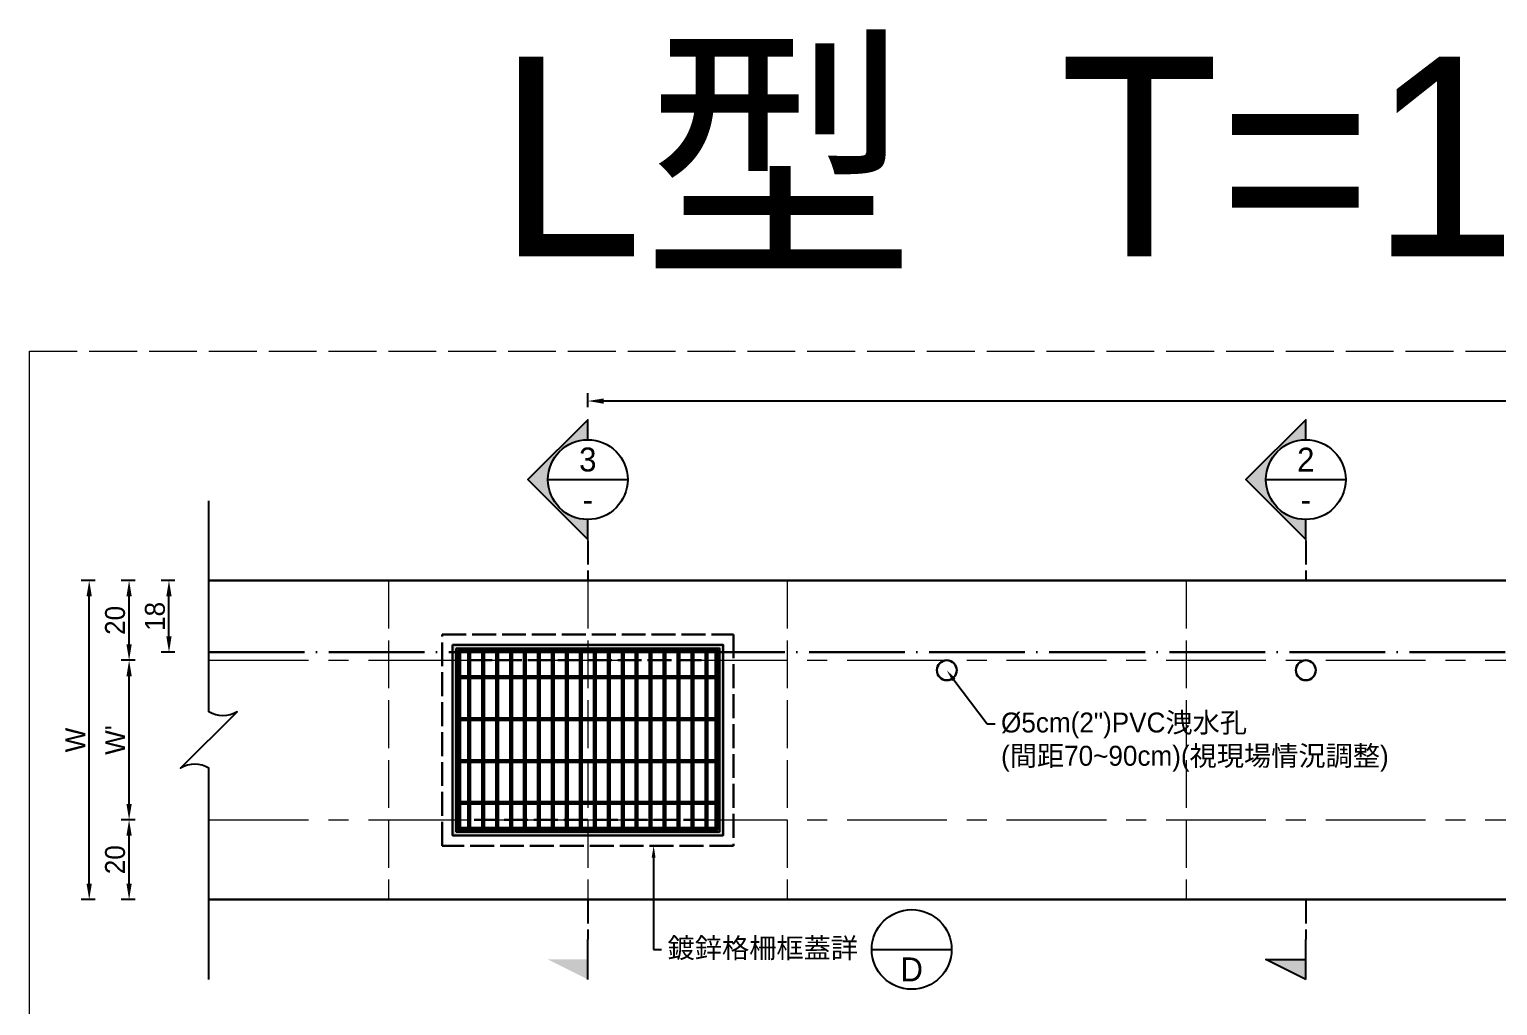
# Model space of a CAD drawing. Extents: x -2931 to 4779, y -2120 to 304.
# Drawn here: x -970.9 to -602.8, y -307.6 to -62.8 of the extents above; entities that cross this region are included whole.
import ezdxf
from ezdxf import colors
from ezdxf.entities.mleader import LeaderData, LeaderLine
from ezdxf.math import Vec2, Vec3

# ---------------------------------------------------------------- set-up
doc = ezdxf.new("R2010")
doc.units = 0
doc.header["$MEASUREMENT"] = 0
for name, pattern in [('ACAD_ISO02W100', [15, 12, -3]), ('ACAD_ISO04W100', [30, 24, -3, 0, -3]), ('CENTERX2', [4, 2.5, -0.5, 0.5, -0.5])]:
    doc.linetypes.add(name, pattern=pattern)
doc.layers.add('一、4.基本-隱藏', color=9, linetype='ACAD_ISO02W100', lineweight=20, plot=False)
doc.layers.add('三、3.文字-註解文字', color=2, linetype='Continuous')
for name, color, linetype, lineweight in [('二、1.繪圖-既有設施', 8, 'Continuous', 20), ('二、2.繪圖-施作項目', 181, 'Continuous', 30), ('二、6.繪圖-其他施作項目', 35, 'Continuous', 30)]:
    doc.layers.add(name, color=color, linetype=linetype, lineweight=lineweight)
doc.styles.add('註解文字', font='MS PGothic.ttf', dxfattribs={"height": 5})
doc.styles.add('註解文字(詳圖)', font='MS PGothic.ttf', dxfattribs={"height": 6})
doc.dimstyles.new('註解文字', dxfattribs={"dimtxt": 5, "dimasz": 4, "dimexe": 2, "dimexo": 2.5, "dimgap": 1, "dimtad": 2, "dimzin": 0, "dimdsep": 46, "dimtxsty": '註解文字', "dimcen": 0.1, "dimclrd": 256, "dimclre": 256, "dimclrt": 256, "dimadec": 0, "dimazin": 0, "dimtfac": 1, "dimtofl": 0, "dimtmove": 0, "dimatfit": 3, "dimfxl": 1.5, "dimfxlon": 1, "dimtolj": 1, "dimtzin": 0, "dimlwd": -1, "dimlwe": -1, "dimarcsym": 1})
pattern_1 = [(45, (-2036.2158, -37.31), (-2.65165, 2.65165), []), (45, (-2035.332, -37.31), (-2.65165, 2.65165), []), (45, (-2034.448, -37.31), (-2.65165, 2.65165), []), (45, (-2033.564, -37.31), (-2.65165, 2.65165), [])]

# ---------------------------------------------------------------- blocks, each defined once
blk = doc.blocks.new('*D119')
at = {"layer": 'Defpoints', "color": 0, "transparency": 16777216}
for p in [(-935.85, -200.96), (-925.85, -200.96), (-925.85, -218.96)]:
    blk.add_point(p, dxfattribs=at)
at = {"layer": '三、3.文字-註解文字', "transparency": 16777216}
for p, q in [((-934.35, -200.96), (-937.85, -200.96)), ((-935.85, -214.96), (-935.85, -204.96)), ((-934.35, -218.96), (-937.85, -218.96))]:
    blk.add_line(p, q, dxfattribs=at)
for points in [[(-936.52, -204.96), (-935.19, -204.96), (-935.85, -200.96)], [(-936.52, -214.96), (-935.19, -214.96), (-935.85, -218.96)]]:
    blk.add_solid(points, dxfattribs=at)
at = {"layer": '三、3.文字-註解文字', "transparency": 16777216, "insert": (-939.35, -209.96), "char_height": 5, "attachment_point": 5, "rotation": 90, "style": '註解文字'}
blk.add_mtext('\\A1;18', dxfattribs=at)
blk = doc.blocks.new('*D120')
at = {"layer": 'Defpoints', "color": 0, "transparency": 16777216}
for p in [(-945.85, -200.96), (-925.85, -200.96), (-925.85, -220.96)]:
    blk.add_point(p, dxfattribs=at)
at = {"layer": '三、3.文字-註解文字', "transparency": 16777216}
for p, q in [((-944.35, -200.96), (-947.85, -200.96)), ((-945.85, -216.96), (-945.85, -204.96)), ((-944.35, -220.96), (-947.85, -220.96))]:
    blk.add_line(p, q, dxfattribs=at)
for points in [[(-946.52, -204.96), (-945.19, -204.96), (-945.85, -200.96)], [(-946.52, -216.96), (-945.19, -216.96), (-945.85, -220.96)]]:
    blk.add_solid(points, dxfattribs=at)
at = {"layer": '三、3.文字-註解文字', "transparency": 16777216, "insert": (-949.35, -210.96), "char_height": 5, "attachment_point": 5, "rotation": 90, "style": '註解文字'}
blk.add_mtext('\\A1;20', dxfattribs=at)
blk = doc.blocks.new('*D121')
at = {"layer": 'Defpoints', "color": 0, "transparency": 16777216}
for p in [(-945.85, -220.96), (-925.85, -220.96), (-925.85, -260.96)]:
    blk.add_point(p, dxfattribs=at)
at = {"layer": '三、3.文字-註解文字', "transparency": 16777216}
for p, q in [((-944.35, -220.96), (-947.85, -220.96)), ((-945.85, -256.96), (-945.85, -224.96)), ((-944.35, -260.96), (-947.85, -260.96))]:
    blk.add_line(p, q, dxfattribs=at)
for points in [[(-946.52, -224.96), (-945.19, -224.96), (-945.85, -220.96)], [(-946.52, -256.96), (-945.19, -256.96), (-945.85, -260.96)]]:
    blk.add_solid(points, dxfattribs=at)
at = {"layer": '三、3.文字-註解文字', "transparency": 16777216, "insert": (-949.35, -240.96), "char_height": 5, "attachment_point": 5, "rotation": 90, "style": '註解文字'}
blk.add_mtext("\\A1;W'", dxfattribs=at)
blk = doc.blocks.new('*D122')
at = {"layer": 'Defpoints', "color": 0, "transparency": 16777216}
for p in [(-945.85, -260.96), (-925.85, -260.96), (-925.85, -280.96)]:
    blk.add_point(p, dxfattribs=at)
at = {"layer": '三、3.文字-註解文字', "transparency": 16777216}
for p, q in [((-944.35, -260.96), (-947.85, -260.96)), ((-945.85, -276.96), (-945.85, -264.96)), ((-944.35, -280.96), (-947.85, -280.96))]:
    blk.add_line(p, q, dxfattribs=at)
for points in [[(-946.52, -264.96), (-945.19, -264.96), (-945.85, -260.96)], [(-946.52, -276.96), (-945.19, -276.96), (-945.85, -280.96)]]:
    blk.add_solid(points, dxfattribs=at)
at = {"layer": '三、3.文字-註解文字', "transparency": 16777216, "insert": (-949.35, -270.96), "char_height": 5, "attachment_point": 5, "rotation": 90, "style": '註解文字'}
blk.add_mtext('\\A1;20', dxfattribs=at)
blk = doc.blocks.new('*D123')
at = {"layer": 'Defpoints', "color": 0, "transparency": 16777216}
for p in [(-955.85, -200.96), (-925.85, -200.96), (-925.85, -280.96)]:
    blk.add_point(p, dxfattribs=at)
at = {"layer": '三、3.文字-註解文字', "transparency": 16777216}
for p, q in [((-954.35, -200.96), (-957.85, -200.96)), ((-955.85, -276.96), (-955.85, -204.96)), ((-954.35, -280.96), (-957.85, -280.96))]:
    blk.add_line(p, q, dxfattribs=at)
for points in [[(-956.52, -204.96), (-955.19, -204.96), (-955.85, -200.96)], [(-956.52, -276.96), (-955.19, -276.96), (-955.85, -280.96)]]:
    blk.add_solid(points, dxfattribs=at)
at = {"layer": '三、3.文字-註解文字', "transparency": 16777216, "insert": (-959.35, -240.96), "char_height": 5, "attachment_point": 5, "rotation": 90, "style": '註解文字'}
blk.add_mtext('\\A1;W', dxfattribs=at)
blk = doc.blocks.new('*D124')
at = {"layer": 'Defpoints', "color": 0, "transparency": 16777216}
for p in [(-830.85, -155.96), (-830.85, -200.96), (-330.85, -200.96)]:
    blk.add_point(p, dxfattribs=at)
at = {"layer": '三、3.文字-註解文字', "transparency": 16777216}
for p, q in [((-830.85, -157.46), (-830.85, -153.96)), ((-330.85, -157.46), (-330.85, -153.96)), ((-334.85, -155.96), (-826.85, -155.96))]:
    blk.add_line(p, q, dxfattribs=at)
for points in [[(-826.85, -155.3), (-826.85, -156.63), (-830.85, -155.96)], [(-334.85, -155.3), (-334.85, -156.63), (-330.85, -155.96)]]:
    blk.add_solid(points, dxfattribs=at)
at = {"layer": '三、3.文字-註解文字', "transparency": 16777216, "insert": (-580.85, -152.46), "char_height": 5, "attachment_point": 5, "style": '註解文字'}
blk.add_mtext('\\A1;500±2', dxfattribs=at)

msp = doc.modelspace()

# ---------------------------------------------------------------- hatches: boundary and pattern name
at = {"layer": '三、3.文字-註解文字'}
h = msp.add_hatch(color=256, dxfattribs=at)
h.dxf.hatch_style = 1
h.paths.add_polyline_path([(-830.855, -160.658), (-845.855, -175.658), (-830.855, -190.658), (-830.855, -185.658, -0.4142136), (-840.855, -175.658, -0.4142136), (-830.855, -165.658)])
h = msp.add_hatch(color=256, dxfattribs=at)
h.dxf.hatch_style = 1
h.paths.add_polyline_path([(-650.855, -160.658), (-665.855, -175.658), (-650.855, -190.658), (-650.855, -185.658, -0.4142136), (-660.855, -175.658, -0.4142136), (-650.855, -165.658)])
h = msp.add_hatch(color=256, dxfattribs=at)
h.dxf.hatch_style = 1
h.paths.add_polyline_path([(-840.855, -295.964), (-830.855, -300.964), (-830.855, -295.964)])
h = msp.add_hatch(color=256, dxfattribs=at)
h.dxf.hatch_style = 1
h.paths.add_polyline_path([(-660.855, -295.964), (-650.855, -300.964), (-650.855, -295.964)])
at = {"layer": '二、6.繪圖-其他施作項目'}
h = msp.add_hatch(color=256, dxfattribs=at)
h.dxf.hatch_style = 1
h.paths.add_polyline_path([(-864.755, -217.064), (-864.755, -264.864), (-796.955, -264.864), (-796.955, -217.064)])
h.paths.add_polyline_path([(-863.855, -217.964), (-797.855, -217.964), (-797.855, -263.964), (-863.855, -263.964)], flags=16)
h.paths.add_polyline_path([(-860.855, -220.964), (-800.855, -220.964), (-800.855, -260.964), (-860.855, -260.964)], flags=0)
h = msp.add_hatch(dxfattribs=at)
h.set_pattern_fill('ANSI34', color=256, scale=5)
h.set_pattern_definition(pattern_1)
h.paths.add_polyline_path([(-798.855, -224.964), (-862.855, -224.964), (-862.855, -225.464), (-798.855, -225.464)])
h = msp.add_hatch(dxfattribs=at)
h.set_pattern_fill('ANSI34', color=256, scale=5)
h.set_pattern_definition(pattern_1)
h.paths.add_polyline_path([(-798.855, -235.464), (-862.855, -235.464), (-862.855, -235.964), (-798.855, -235.964)])
h = msp.add_hatch(dxfattribs=at)
h.set_pattern_fill('ANSI34', color=256, scale=5)
h.set_pattern_definition(pattern_1)
h.paths.add_polyline_path([(-798.855, -245.964), (-862.855, -245.964), (-862.855, -246.464), (-798.855, -246.464)])
h = msp.add_hatch(dxfattribs=at)
h.set_pattern_fill('ANSI34', color=256, scale=5)
h.set_pattern_definition(pattern_1)
h.paths.add_polyline_path([(-798.855, -256.464), (-862.855, -256.464), (-862.855, -256.964), (-798.855, -256.964)])

# ---------------------------------------------------------------- linework, layer by layer
at = {"layer": '一、4.基本-隱藏'}
for points in [[(-970.855, -143.464), (-190.855, -143.464), (-190.855, -650.464), (-970.855, -650.464)], [(-970.855, -143.464), (-190.855, -143.464), (-190.855, -338.464), (-970.855, -338.464)]]:
    msp.add_lwpolyline(points, close=True, dxfattribs=at)
for points in [[(-880.855, -200.964), (-880.855, -280.964)], [(-830.855, -200.964), (-830.855, -280.964)], [(-780.855, -200.964), (-780.855, -280.964)], [(-680.855, -200.964), (-680.855, -280.964)]]:
    msp.add_lwpolyline(points, dxfattribs=at)
at = {"layer": '三、3.文字-註解文字'}
for points in [[(-830.855, -165.658), (-830.855, -160.658), (-845.855, -175.658), (-830.855, -190.658), (-830.855, -185.658)], [(-650.855, -165.658), (-650.855, -160.658), (-665.855, -175.658), (-650.855, -190.658), (-650.855, -185.658)], [(-840.855, -175.658), (-820.855, -175.658)], [(-660.855, -175.658), (-640.855, -175.658)], [(-830.855, -300.964), (-830.855, -290.964)], [(-759.658, -293.464), (-739.658, -293.464)], [(-650.855, -300.964), (-650.855, -290.964)], [(-650.855, -300.964), (-660.855, -295.964), (-650.855, -295.964)]]:
    msp.add_lwpolyline(points, dxfattribs=at)
msp.add_lwpolyline([(-925.855, -300.964), (-925.855, -248.035, 0.2828427), (-932.926, -248.035), (-918.784, -233.893, -0.2828427), (-925.855, -233.893), (-925.855, -180.964)], format="xyb", dxfattribs=at)
at = {"layer": '三、3.文字-註解文字', "linetype": 'ACAD_ISO02W100', "ltscale": 0.5}
for points in [[(-830.855, -190.964), (-830.855, -200.964)], [(-650.855, -190.964), (-650.855, -200.964)], [(-830.855, -280.964), (-830.855, -290.964)], [(-650.855, -280.964), (-650.855, -290.964)]]:
    msp.add_lwpolyline(points, dxfattribs=at)
at = {"layer": '三、3.文字-註解文字'}
for centre in [(-830.855, -175.658), (-650.855, -175.658), (-749.658, -293.464)]:
    msp.add_circle(centre, 10, dxfattribs=at)
at = {"layer": '二、1.繪圖-既有設施', "linetype": 'CENTERX2', "ltscale": 10}
for points in [[(-925.855, -220.964), (-235.855, -220.964)], [(-925.855, -260.964), (-235.855, -260.964)]]:
    msp.add_lwpolyline(points, dxfattribs=at)
at = {"layer": '二、2.繪圖-施作項目'}
for points in [[(-925.855, -200.964), (-235.855, -200.964)], [(-925.855, -280.964), (-235.855, -280.964)]]:
    msp.add_lwpolyline(points, dxfattribs=at)
at = {"layer": '二、2.繪圖-施作項目', "linetype": 'ACAD_ISO04W100'}
msp.add_lwpolyline([(-925.855, -218.964), (-235.855, -218.964)], dxfattribs=at)
at = {"layer": '二、6.繪圖-其他施作項目', "linetype": 'ACAD_ISO02W100', "ltscale": 0.5}
for points in [[(-867.355, -214.464), (-794.355, -214.464), (-794.355, -267.464), (-867.355, -267.464)], [(-860.855, -220.964), (-800.855, -220.964), (-800.855, -260.964), (-860.855, -260.964)]]:
    msp.add_lwpolyline(points, close=True, dxfattribs=at)
at = {"layer": '二、6.繪圖-其他施作項目'}
for points in [[(-864.755, -217.064), (-796.955, -217.064), (-796.955, -264.864), (-864.755, -264.864)], [(-863.855, -217.964), (-797.855, -217.964), (-797.855, -263.964), (-863.855, -263.964)], [(-863.355, -218.464), (-798.355, -218.464), (-798.355, -263.464), (-863.355, -263.464)]]:
    msp.add_lwpolyline(points, close=True, dxfattribs=at)
for points in [[(-863.355, -218.464), (-798.355, -218.464)], [(-863.355, -218.464), (-863.355, -263.464)], [(-862.855, -218.464), (-862.855, -263.464)], [(-862.855, -218.964), (-798.855, -218.964)], [(-860.855, -218.964), (-860.855, -224.964)], [(-860.355, -218.964), (-860.355, -224.964)], [(-857.355, -218.964), (-857.355, -224.964)], [(-856.855, -218.964), (-856.855, -224.964)], [(-853.855, -218.964), (-853.855, -224.964)], [(-853.355, -218.964), (-853.355, -224.964)], [(-850.355, -218.964), (-850.355, -224.964)], [(-849.855, -218.964), (-849.855, -224.964)], [(-846.855, -218.964), (-846.855, -224.964)], [(-846.355, -218.964), (-846.355, -224.964)], [(-843.355, -218.964), (-843.355, -224.964)], [(-842.855, -218.964), (-842.855, -224.964)], [(-839.855, -218.964), (-839.855, -224.964)], [(-839.355, -218.964), (-839.355, -224.964)], [(-836.355, -218.964), (-836.355, -224.964)], [(-835.855, -218.964), (-835.855, -224.964)], [(-832.855, -218.964), (-832.855, -224.964)], [(-832.355, -218.964), (-832.355, -224.964)], [(-829.355, -218.964), (-829.355, -224.964)], [(-828.855, -218.964), (-828.855, -224.964)], [(-825.855, -218.964), (-825.855, -224.964)], [(-825.355, -218.964), (-825.355, -224.964)], [(-822.355, -218.964), (-822.355, -224.964)], [(-821.855, -218.964), (-821.855, -224.964)], [(-818.855, -218.964), (-818.855, -224.964)], [(-818.355, -218.964), (-818.355, -224.964)], [(-815.355, -218.964), (-815.355, -224.964)], [(-814.855, -218.964), (-814.855, -224.964)], [(-811.855, -218.964), (-811.855, -224.964)], [(-811.355, -218.964), (-811.355, -224.964)], [(-808.355, -218.964), (-808.355, -224.964)], [(-807.855, -218.964), (-807.855, -224.964)], [(-804.855, -218.964), (-804.855, -224.964)], [(-804.355, -218.964), (-804.355, -224.964)], [(-801.355, -218.964), (-801.355, -224.964)], [(-800.855, -218.964), (-800.855, -224.964)], [(-798.855, -218.464), (-798.855, -263.464)], [(-798.355, -218.464), (-798.355, -263.464)], [(-862.855, -224.964), (-798.855, -224.964)], [(-862.855, -225.464), (-798.855, -225.464)], [(-860.855, -225.464), (-860.855, -235.464)], [(-860.355, -225.464), (-860.355, -235.464)], [(-857.355, -225.464), (-857.355, -235.464)], [(-856.855, -225.464), (-856.855, -235.464)], [(-853.855, -225.464), (-853.855, -235.464)], [(-853.355, -225.464), (-853.355, -235.464)], [(-850.355, -225.464), (-850.355, -235.464)], [(-849.855, -225.464), (-849.855, -235.464)], [(-846.855, -225.464), (-846.855, -235.464)], [(-846.355, -225.464), (-846.355, -235.464)], [(-843.355, -225.464), (-843.355, -235.464)], [(-842.855, -225.464), (-842.855, -235.464)], [(-839.855, -225.464), (-839.855, -235.464)], [(-839.355, -225.464), (-839.355, -235.464)], [(-836.355, -225.464), (-836.355, -235.464)], [(-835.855, -225.464), (-835.855, -235.464)], [(-832.855, -225.464), (-832.855, -235.464)], [(-832.355, -225.464), (-832.355, -235.464)], [(-829.355, -225.464), (-829.355, -235.464)], [(-828.855, -225.464), (-828.855, -235.464)], [(-825.855, -225.464), (-825.855, -235.464)], [(-825.355, -225.464), (-825.355, -235.464)], [(-822.355, -225.464), (-822.355, -235.464)], [(-821.855, -225.464), (-821.855, -235.464)], [(-818.855, -225.464), (-818.855, -235.464)], [(-818.355, -225.464), (-818.355, -235.464)], [(-815.355, -225.464), (-815.355, -235.464)], [(-814.855, -225.464), (-814.855, -235.464)], [(-811.855, -225.464), (-811.855, -235.464)], [(-811.355, -225.464), (-811.355, -235.464)], [(-808.355, -225.464), (-808.355, -235.464)], [(-807.855, -225.464), (-807.855, -235.464)], [(-804.855, -225.464), (-804.855, -235.464)], [(-804.355, -225.464), (-804.355, -235.464)], [(-801.355, -225.464), (-801.355, -235.464)], [(-800.855, -225.464), (-800.855, -235.464)], [(-862.855, -235.464), (-798.855, -235.464)], [(-862.855, -235.964), (-798.855, -235.964)], [(-860.855, -235.964), (-860.855, -245.964)], [(-860.355, -235.964), (-860.355, -245.964)], [(-857.355, -235.964), (-857.355, -245.964)], [(-856.855, -235.964), (-856.855, -245.964)], [(-853.855, -235.964), (-853.855, -245.964)], [(-853.355, -235.964), (-853.355, -245.964)], [(-850.355, -235.964), (-850.355, -245.964)], [(-849.855, -235.964), (-849.855, -245.964)], [(-846.855, -235.964), (-846.855, -245.964)], [(-846.355, -235.964), (-846.355, -245.964)], [(-843.355, -235.964), (-843.355, -245.964)], [(-842.855, -235.964), (-842.855, -245.964)], [(-839.855, -235.964), (-839.855, -245.964)], [(-839.355, -235.964), (-839.355, -245.964)], [(-836.355, -235.964), (-836.355, -245.964)], [(-835.855, -235.964), (-835.855, -245.964)], [(-832.855, -235.964), (-832.855, -245.964)], [(-832.355, -235.964), (-832.355, -245.964)], [(-829.355, -235.964), (-829.355, -245.964)], [(-828.855, -235.964), (-828.855, -245.964)], [(-825.855, -235.964), (-825.855, -245.964)], [(-825.355, -235.964), (-825.355, -245.964)], [(-822.355, -235.964), (-822.355, -245.964)], [(-821.855, -235.964), (-821.855, -245.964)], [(-818.855, -235.964), (-818.855, -245.964)], [(-818.355, -235.964), (-818.355, -245.964)], [(-815.355, -235.964), (-815.355, -245.964)], [(-814.855, -235.964), (-814.855, -245.964)], [(-811.855, -235.964), (-811.855, -245.964)], [(-811.355, -235.964), (-811.355, -245.964)], [(-808.355, -235.964), (-808.355, -245.964)], [(-807.855, -235.964), (-807.855, -245.964)], [(-804.855, -235.964), (-804.855, -245.964)], [(-804.355, -235.964), (-804.355, -245.964)], [(-801.355, -235.964), (-801.355, -245.964)], [(-800.855, -235.964), (-800.855, -245.964)], [(-862.855, -245.964), (-798.855, -245.964)], [(-862.855, -246.464), (-798.855, -246.464)], [(-860.855, -246.464), (-860.855, -256.464)], [(-860.355, -246.464), (-860.355, -256.464)], [(-857.355, -246.464), (-857.355, -256.464)], [(-856.855, -246.464), (-856.855, -256.464)], [(-853.855, -246.464), (-853.855, -256.464)], [(-853.355, -246.464), (-853.355, -256.464)], [(-850.355, -246.464), (-850.355, -256.464)], [(-849.855, -246.464), (-849.855, -256.464)], [(-846.855, -246.464), (-846.855, -256.464)], [(-846.355, -246.464), (-846.355, -256.464)], [(-843.355, -246.464), (-843.355, -256.464)], [(-842.855, -246.464), (-842.855, -256.464)], [(-839.855, -246.464), (-839.855, -256.464)], [(-839.355, -246.464), (-839.355, -256.464)], [(-836.355, -246.464), (-836.355, -256.464)], [(-835.855, -246.464), (-835.855, -256.464)], [(-832.855, -246.464), (-832.855, -256.464)], [(-832.355, -246.464), (-832.355, -256.464)], [(-829.355, -246.464), (-829.355, -256.464)], [(-828.855, -246.464), (-828.855, -256.464)], [(-825.855, -246.464), (-825.855, -256.464)], [(-825.355, -246.464), (-825.355, -256.464)], [(-822.355, -246.464), (-822.355, -256.464)], [(-821.855, -246.464), (-821.855, -256.464)], [(-818.855, -246.464), (-818.855, -256.464)], [(-818.355, -246.464), (-818.355, -256.464)], [(-815.355, -246.464), (-815.355, -256.464)], [(-814.855, -246.464), (-814.855, -256.464)], [(-811.855, -246.464), (-811.855, -256.464)], [(-811.355, -246.464), (-811.355, -256.464)], [(-808.355, -246.464), (-808.355, -256.464)], [(-807.855, -246.464), (-807.855, -256.464)], [(-804.855, -246.464), (-804.855, -256.464)], [(-804.355, -246.464), (-804.355, -256.464)], [(-801.355, -246.464), (-801.355, -256.464)], [(-800.855, -246.464), (-800.855, -256.464)], [(-862.855, -256.464), (-798.855, -256.464)], [(-862.855, -256.964), (-798.855, -256.964)], [(-860.855, -256.964), (-860.855, -262.964)], [(-860.355, -256.964), (-860.355, -262.964)], [(-857.355, -256.964), (-857.355, -262.964)], [(-856.855, -256.964), (-856.855, -262.964)], [(-853.855, -256.964), (-853.855, -262.964)], [(-853.355, -256.964), (-853.355, -262.964)], [(-850.355, -256.964), (-850.355, -262.964)], [(-849.855, -256.964), (-849.855, -262.964)], [(-846.855, -256.964), (-846.855, -262.964)], [(-846.355, -256.964), (-846.355, -262.964)], [(-843.355, -256.964), (-843.355, -262.964)], [(-842.855, -256.964), (-842.855, -262.964)], [(-839.855, -256.964), (-839.855, -262.964)], [(-839.355, -256.964), (-839.355, -262.964)], [(-836.355, -256.964), (-836.355, -262.964)], [(-835.855, -256.964), (-835.855, -262.964)], [(-832.855, -256.964), (-832.855, -262.964)], [(-832.355, -256.964), (-832.355, -262.964)], [(-829.355, -256.964), (-829.355, -262.964)], [(-828.855, -256.964), (-828.855, -262.964)], [(-825.855, -256.964), (-825.855, -262.964)], [(-825.355, -256.964), (-825.355, -262.964)], [(-822.355, -256.964), (-822.355, -262.964)], [(-821.855, -256.964), (-821.855, -262.964)], [(-818.855, -256.964), (-818.855, -262.964)], [(-818.355, -256.964), (-818.355, -262.964)], [(-815.355, -256.964), (-815.355, -262.964)], [(-814.855, -256.964), (-814.855, -262.964)], [(-811.855, -256.964), (-811.855, -262.964)], [(-811.355, -256.964), (-811.355, -262.964)], [(-808.355, -256.964), (-808.355, -262.964)], [(-807.855, -256.964), (-807.855, -262.964)], [(-804.855, -256.964), (-804.855, -262.964)], [(-804.355, -256.964), (-804.355, -262.964)], [(-801.355, -256.964), (-801.355, -262.964)], [(-800.855, -256.964), (-800.855, -262.964)], [(-863.355, -263.464), (-798.355, -263.464)], [(-862.855, -262.964), (-798.855, -262.964)]]:
    msp.add_lwpolyline(points, dxfattribs=at)
for centre in [(-740.855, -223.464), (-650.855, -223.464)]:
    msp.add_circle(centre, 2.5, dxfattribs=at)

# ---------------------------------------------------------------- texts
at = {"layer": '三、3.文字-註解文字'}
for s, width, insert, char_height, attachment_point, style in [("{\\fMS PGothic|b0|i0|c128|p34;L型  T=15、W}'{\\fMS PGothic|b0|i0|c128|p34;=}4{\\fMS PGothic|b0|i0|c128|p34;0}", 605.90981, (-580.855, -123.464), 50, 8, '註解文字'), ('3', 6.60394, (-830.855, -170.658), 6, 5, '註解文字(詳圖)'), ('2', 6.60394, (-650.855, -170.658), 6, 5, '註解文字(詳圖)'), ('-', 6.60394, (-830.855, -180.658), 6, 5, '註解文字(詳圖)'), ('-', 6.60394, (-650.855, -180.658), 6, 5, '註解文字(詳圖)'), ('D', 6.60394, (-749.658, -298.464), 6, 5, '註解文字(詳圖)')]:
    msp.add_mtext_dynamic_manual_height_columns(s, width=width, gutter_width=25, heights=[0], dxfattribs=dict(at, insert=insert, char_height=char_height, attachment_point=attachment_point, style=style))

# ---------------------------------------------------------------- dimensions: what is measured, and where the dimension line sits
dim = msp.add_linear_dim(base=(-830.855, -155.964), p1=(-330.855, -200.964), p2=(-830.855, -200.964), text='500±2', dimstyle='註解文字', dxfattribs=at)
dim.commit()
dim.dimension.update_dxf_attribs({"geometry": '*D124', "text_midpoint": (-580.855, -152.464)})
for base, p1, p2, text, picture, middle in [((-955.855, -200.964), (-925.855, -280.964), (-925.855, -200.964), 'W', '*D123', (-959.355, -240.964)), ((-945.855, -200.964), (-925.855, -220.964), (-925.855, -200.964), '20', '*D120', (-949.355, -210.964)), ((-935.855, -200.964), (-925.855, -218.964), (-925.855, -200.964), '18', '*D119', (-939.355, -209.964)), ((-945.855, -220.964), (-925.855, -260.964), (-925.855, -220.964), "W'", '*D121', (-949.355, -240.964)), ((-945.855, -260.964), (-925.855, -280.964), (-925.855, -260.964), '20', '*D122', (-949.355, -270.964))]:
    dim = msp.add_linear_dim(base=base, p1=p1, p2=p2, angle=90, text=text, dimstyle='註解文字', dxfattribs=at)
    dim.commit()
    dim.dimension.update_dxf_attribs({"geometry": picture, "text_midpoint": middle})

# ---------------------------------------------------------------- leaders
ml = msp.add_multileader_mtext('Standard', dxfattribs=at)
ml.set_content('{\\fMS PGothic|b0|i0|c128|p34;%%C5cm(2")PVC洩水孔\\P(間距70~90cm)(視現場情況調整)}', color=256, style='註解文字')
ml.set_leader_properties(color=144, linetype='ByLayer', lineweight=-1)
ml.build(insert=Vec2(0, 0))
ml.multileader.update_dxf_attribs({"dogleg_length": 2, "arrow_head_size": 3})
ctx = ml.context
ctx.base_point, ctx.char_height, ctx.arrow_head_size, ctx.landing_gap_size, ctx.plane_origin = Vec3(-728.749, -236.919), 5, 3, 1.5, Vec3(-740.855, -223.464)
notes = []
notes.append((ctx, [(1, (1, 1, 0), (-730.749, -236.919), (1, 0), 2, [(0, [(-740.855, -223.464)], 0, [])])]))
ctx.mtext.insert, ctx.mtext.width, ctx.mtext.flow_direction = Vec3(-727.249, -234.063), 101.32193, 5
ml = msp.add_multileader_mtext('Standard', dxfattribs=at)
ml.set_content('鍍鋅格柵框蓋詳', color=256, style='註解文字')
ml.set_leader_properties(color=144, linetype='ByLayer', lineweight=-1)
ml.build(insert=Vec2(0, 0))
ml.multileader.update_dxf_attribs({"dogleg_length": 2, "arrow_head_size": 3})
ctx = ml.context
ctx.base_point, ctx.char_height, ctx.arrow_head_size, ctx.landing_gap_size, ctx.plane_origin = Vec3(-812.355, -293.464), 5, 3, 1.5, Vec3(-831.904, -349.641)
notes.append((ctx, [(1, (1, 1, 0), (-814.355, -293.464), (1, 0), 2, [(0, [(-814.355, -267.464)], 0, [])])]))
ctx.mtext.insert, ctx.mtext.width, ctx.mtext.flow_direction = Vec3(-810.855, -290.609), 122.40528, 5
for ctx, leaders in notes:
    for number, flags, end, landing, length, lines in leaders:
        leader = LeaderData()
        leader.index, (leader.has_last_leader_line, leader.has_dogleg_vector, leader.attachment_direction) = number, flags
        leader.last_leader_point, leader.dogleg_vector, leader.dogleg_length = Vec3(end), Vec3(landing), length
        for number, points, colour, breaks in lines:
            line = LeaderLine()
            line.index, line.vertices, line.color, line.breaks = number, Vec3.list(points), colors.encode_raw_color(colour), breaks
            leader.lines.append(line)
        ctx.leaders.append(leader)

doc.saveas('drawing.dxf')
